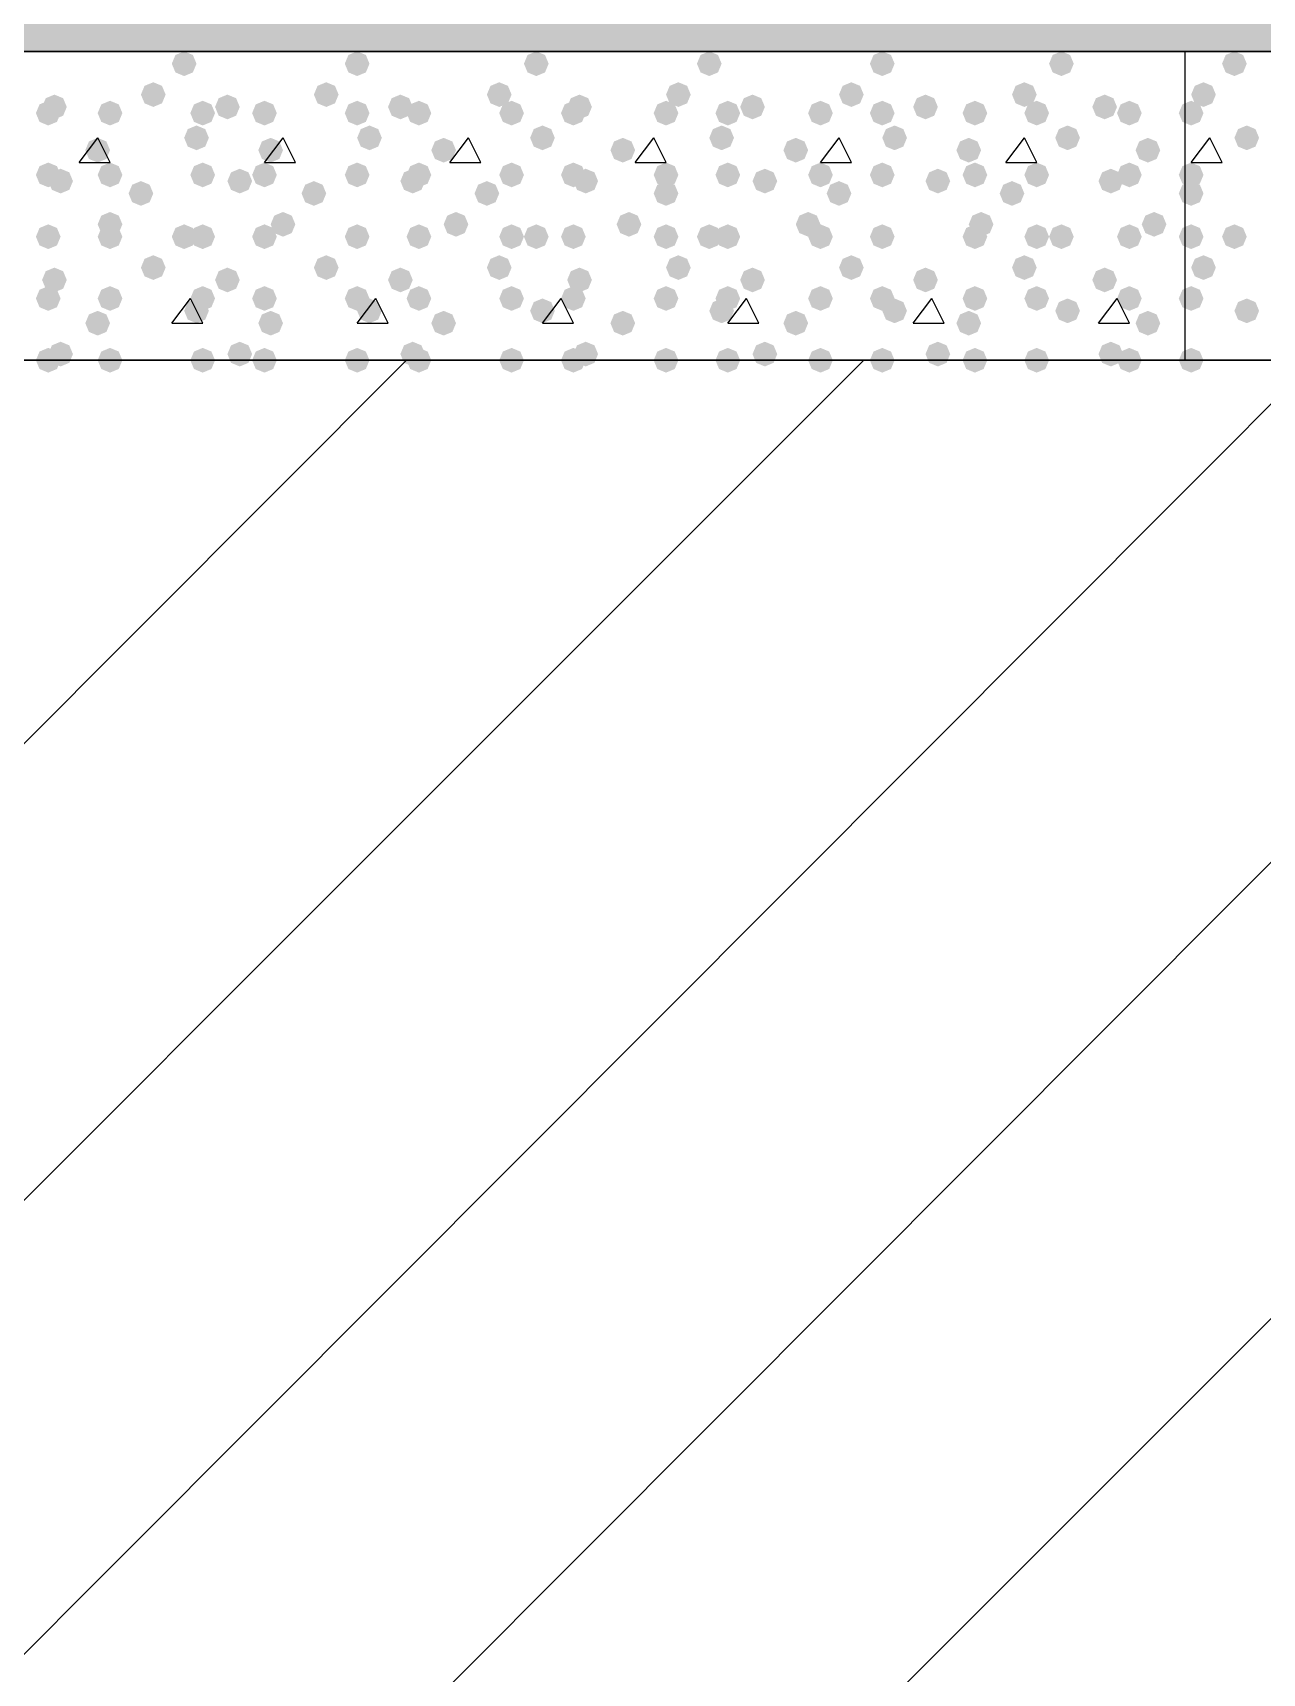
# Model space of a CAD drawing. Header units: millimetres. Extents: x 0 to 420, y 0 to 297.
# Drawn here: x 58.82 to 67.25, y 154.83 to 166.07 of the extents above; entities that cross this region are included whole.
import ezdxf

# ---------------------------------------------------------------- set-up
doc = ezdxf.new("R2010")
doc.units = ezdxf.units.MM
doc.layers.get('0').update_dxf_attribs({"linetype": 'CONTINUOUS'})

msp = doc.modelspace()

# ---------------------------------------------------------------- hatches: boundary and pattern name
at = {"true_color": 0x000008}
h = msp.add_hatch(color=0, dxfattribs=at)
h.paths.add_polyline_path([(378.544667, 177.927), (32.469667, 177.927), (378.544667, 165.946667)], flags=0)
h.paths.add_polyline_path([(32.469667, 177.927), (378.544667, 165.946667), (32.469667, 165.946667)], flags=0)
for points in [[(59.944, 165.862), (59.919129, 165.802204), (59.859333, 165.777333), (59.799538, 165.802204), (59.774667, 165.862), (59.799537, 165.921796), (59.859333, 165.946667), (59.919129, 165.921796)], [(61.129333, 165.862), (61.104462, 165.802204), (61.044667, 165.777333), (60.984871, 165.802204), (60.96, 165.862), (60.984871, 165.921796), (61.044667, 165.946667), (61.104462, 165.921796)], [(62.357, 165.862), (62.332129, 165.802204), (62.272333, 165.777333), (62.212538, 165.802204), (62.187667, 165.862), (62.212537, 165.921796), (62.272333, 165.946667), (62.332129, 165.921796)], [(63.542333, 165.862), (63.517463, 165.802204), (63.457667, 165.777333), (63.397871, 165.802204), (63.373, 165.862), (63.397871, 165.921796), (63.457667, 165.946667), (63.517462, 165.921796)], [(64.727667, 165.862), (64.702796, 165.802204), (64.643, 165.777333), (64.583204, 165.802204), (64.558333, 165.862), (64.583204, 165.921796), (64.643, 165.946667), (64.702796, 165.921796)], [(65.955333, 165.862), (65.930463, 165.802204), (65.870667, 165.777333), (65.810871, 165.802204), (65.786, 165.862), (65.810871, 165.921796), (65.870667, 165.946667), (65.930462, 165.921796)], [(59.732333, 165.650333), (59.707463, 165.590537), (59.647667, 165.565667), (59.587871, 165.590537), (59.563, 165.650333), (59.587871, 165.710129), (59.647667, 165.735), (59.707462, 165.710129)], [(60.917667, 165.650333), (60.892796, 165.590537), (60.833, 165.565667), (60.773204, 165.590537), (60.748333, 165.650333), (60.773204, 165.710129), (60.833, 165.735), (60.892796, 165.710129)], [(62.103, 165.650333), (62.078129, 165.590537), (62.018333, 165.565667), (61.958537, 165.590537), (61.933667, 165.650333), (61.958537, 165.710129), (62.018333, 165.735), (62.078129, 165.710129)], [(63.330667, 165.650333), (63.305796, 165.590537), (63.246, 165.565667), (63.186204, 165.590537), (63.161333, 165.650333), (63.186204, 165.710129), (63.246, 165.735), (63.305796, 165.710129)], [(64.516, 165.650333), (64.491129, 165.590537), (64.431333, 165.565667), (64.371537, 165.590537), (64.346667, 165.650333), (64.371537, 165.710129), (64.431333, 165.735), (64.491129, 165.710129)], [(65.701333, 165.650333), (65.676463, 165.590537), (65.616667, 165.565667), (65.556871, 165.590537), (65.532, 165.650333), (65.556871, 165.710129), (65.616667, 165.735), (65.676462, 165.710129)], [(59.012667, 165.523333), (58.987796, 165.463537), (58.928, 165.438667), (58.868204, 165.463537), (58.843333, 165.523333), (58.868204, 165.583129), (58.928, 165.608), (58.987796, 165.583129)], [(59.055, 165.565667), (59.030129, 165.505871), (58.970333, 165.481), (58.910538, 165.505871), (58.885667, 165.565667), (58.910537, 165.625462), (58.970333, 165.650333), (59.030129, 165.625463)], [(59.436, 165.523333), (59.411129, 165.463537), (59.351333, 165.438667), (59.291537, 165.463537), (59.266667, 165.523333), (59.291537, 165.583129), (59.351333, 165.608), (59.411129, 165.583129)], [(60.071, 165.523333), (60.046129, 165.463537), (59.986333, 165.438667), (59.926537, 165.463537), (59.901667, 165.523333), (59.926537, 165.583129), (59.986333, 165.608), (60.046129, 165.583129)], [(60.240333, 165.565667), (60.215463, 165.505871), (60.155667, 165.481), (60.095871, 165.505871), (60.071, 165.565667), (60.095871, 165.625462), (60.155667, 165.650333), (60.215462, 165.625463)], [(60.494333, 165.523333), (60.469462, 165.463537), (60.409667, 165.438667), (60.349871, 165.463537), (60.325, 165.523333), (60.349871, 165.583129), (60.409667, 165.608), (60.469462, 165.583129)], [(61.129333, 165.523333), (61.104462, 165.463537), (61.044667, 165.438667), (60.984871, 165.463537), (60.96, 165.523333), (60.984871, 165.583129), (61.044667, 165.608), (61.104462, 165.583129)], [(61.425667, 165.565667), (61.400796, 165.505871), (61.341, 165.481), (61.281204, 165.505871), (61.256333, 165.565667), (61.281204, 165.625462), (61.341, 165.650333), (61.400796, 165.625463)], [(61.552667, 165.523333), (61.527796, 165.463537), (61.468, 165.438667), (61.408204, 165.463537), (61.383333, 165.523333), (61.408204, 165.583129), (61.468, 165.608), (61.527796, 165.583129)], [(62.187667, 165.523333), (62.162796, 165.463537), (62.103, 165.438667), (62.043204, 165.463537), (62.018333, 165.523333), (62.043204, 165.583129), (62.103, 165.608), (62.162796, 165.583129)], [(62.611, 165.523333), (62.586129, 165.463537), (62.526333, 165.438667), (62.466537, 165.463537), (62.441667, 165.523333), (62.466537, 165.583129), (62.526333, 165.608), (62.586129, 165.583129)], [(62.653333, 165.565667), (62.628463, 165.505871), (62.568667, 165.481), (62.508871, 165.505871), (62.484, 165.565667), (62.508871, 165.625462), (62.568667, 165.650333), (62.628462, 165.625463)], [(63.246, 165.523333), (63.221129, 165.463537), (63.161333, 165.438667), (63.101537, 165.463537), (63.076667, 165.523333), (63.101537, 165.583129), (63.161333, 165.608), (63.221129, 165.583129)], [(63.669333, 165.523333), (63.644462, 165.463537), (63.584667, 165.438667), (63.524871, 165.463537), (63.5, 165.523333), (63.524871, 165.583129), (63.584667, 165.608), (63.644462, 165.583129)], [(63.838667, 165.565667), (63.813796, 165.505871), (63.754, 165.481), (63.694204, 165.505871), (63.669333, 165.565667), (63.694204, 165.625462), (63.754, 165.650333), (63.813796, 165.625463)], [(64.304333, 165.523333), (64.279462, 165.463537), (64.219667, 165.438667), (64.159871, 165.463537), (64.135, 165.523333), (64.159871, 165.583129), (64.219667, 165.608), (64.279462, 165.583129)], [(64.727667, 165.523333), (64.702796, 165.463537), (64.643, 165.438667), (64.583204, 165.463537), (64.558333, 165.523333), (64.583204, 165.583129), (64.643, 165.608), (64.702796, 165.583129)], [(65.024, 165.565667), (64.999129, 165.505871), (64.939333, 165.481), (64.879538, 165.505871), (64.854667, 165.565667), (64.879537, 165.625462), (64.939333, 165.650333), (64.999129, 165.625463)], [(65.362667, 165.523333), (65.337796, 165.463537), (65.278, 165.438667), (65.218204, 165.463537), (65.193333, 165.523333), (65.218204, 165.583129), (65.278, 165.608), (65.337796, 165.583129)], [(65.786, 165.523333), (65.761129, 165.463537), (65.701333, 165.438667), (65.641537, 165.463537), (65.616667, 165.523333), (65.641537, 165.583129), (65.701333, 165.608), (65.761129, 165.583129)], [(66.251667, 165.565667), (66.226796, 165.505871), (66.167, 165.481), (66.107204, 165.505871), (66.082333, 165.565667), (66.107204, 165.625462), (66.167, 165.650333), (66.226796, 165.625463)], [(66.421, 165.523333), (66.396129, 165.463537), (66.336333, 165.438667), (66.276537, 165.463537), (66.251667, 165.523333), (66.276537, 165.583129), (66.336333, 165.608), (66.396129, 165.583129)], [(59.351333, 165.269333), (59.326462, 165.209537), (59.266667, 165.184667), (59.206871, 165.209537), (59.182, 165.269333), (59.206871, 165.329129), (59.266667, 165.354), (59.326462, 165.329129)], [(60.028667, 165.354), (60.003796, 165.294204), (59.944, 165.269333), (59.884204, 165.294204), (59.859333, 165.354), (59.884204, 165.413796), (59.944, 165.438667), (60.003796, 165.413796)], [(60.536667, 165.269333), (60.511796, 165.209537), (60.452, 165.184667), (60.392204, 165.209537), (60.367333, 165.269333), (60.392204, 165.329129), (60.452, 165.354), (60.511796, 165.329129)], [(61.214, 165.354), (61.189129, 165.294204), (61.129333, 165.269333), (61.069538, 165.294204), (61.044667, 165.354), (61.069537, 165.413796), (61.129333, 165.438667), (61.189129, 165.413796)], [(61.722, 165.269333), (61.697129, 165.209537), (61.637333, 165.184667), (61.577538, 165.209537), (61.552667, 165.269333), (61.577537, 165.329129), (61.637333, 165.354), (61.697129, 165.329129)], [(62.399333, 165.354), (62.374462, 165.294204), (62.314667, 165.269333), (62.254871, 165.294204), (62.23, 165.354), (62.254871, 165.413796), (62.314667, 165.438667), (62.374462, 165.413796)], [(62.949667, 165.269333), (62.924796, 165.209537), (62.865, 165.184667), (62.805204, 165.209537), (62.780333, 165.269333), (62.805204, 165.329129), (62.865, 165.354), (62.924796, 165.329129)], [(63.627, 165.354), (63.602129, 165.294204), (63.542333, 165.269333), (63.482538, 165.294204), (63.457667, 165.354), (63.482537, 165.413796), (63.542333, 165.438667), (63.602129, 165.413796)], [(64.135, 165.269333), (64.110129, 165.209537), (64.050333, 165.184667), (63.990538, 165.209537), (63.965667, 165.269333), (63.990537, 165.329129), (64.050333, 165.354), (64.110129, 165.329129)], [(64.812333, 165.354), (64.787463, 165.294204), (64.727667, 165.269333), (64.667871, 165.294204), (64.643, 165.354), (64.667871, 165.413796), (64.727667, 165.438667), (64.787462, 165.413796)], [(65.320333, 165.269333), (65.295463, 165.209537), (65.235667, 165.184667), (65.175871, 165.209537), (65.151, 165.269333), (65.175871, 165.329129), (65.235667, 165.354), (65.295462, 165.329129)], [(65.997667, 165.354), (65.972796, 165.294204), (65.913, 165.269333), (65.853204, 165.294204), (65.828333, 165.354), (65.853204, 165.413796), (65.913, 165.438667), (65.972796, 165.413796)], [(66.548, 165.269333), (66.523129, 165.209537), (66.463333, 165.184667), (66.403537, 165.209537), (66.378667, 165.269333), (66.403537, 165.329129), (66.463333, 165.354), (66.523129, 165.329129)], [(59.012667, 165.1), (58.987796, 165.040204), (58.928, 165.015333), (58.868204, 165.040204), (58.843333, 165.1), (58.868204, 165.159796), (58.928, 165.184667), (58.987796, 165.159796)], [(59.097333, 165.057667), (59.072463, 164.997871), (59.012667, 164.973), (58.952871, 164.997871), (58.928, 165.057667), (58.952871, 165.117462), (59.012667, 165.142333), (59.072462, 165.117463)], [(59.436, 165.1), (59.411129, 165.040204), (59.351333, 165.015333), (59.291537, 165.040204), (59.266667, 165.1), (59.291537, 165.159796), (59.351333, 165.184667), (59.411129, 165.159796)], [(60.071, 165.1), (60.046129, 165.040204), (59.986333, 165.015333), (59.926537, 165.040204), (59.901667, 165.1), (59.926537, 165.159796), (59.986333, 165.184667), (60.046129, 165.159796)], [(60.325, 165.057667), (60.300129, 164.997871), (60.240333, 164.973), (60.180538, 164.997871), (60.155667, 165.057667), (60.180537, 165.117462), (60.240333, 165.142333), (60.300129, 165.117463)], [(60.494333, 165.1), (60.469462, 165.040204), (60.409667, 165.015333), (60.349871, 165.040204), (60.325, 165.1), (60.349871, 165.159796), (60.409667, 165.184667), (60.469462, 165.159796)], [(61.129333, 165.1), (61.104462, 165.040204), (61.044667, 165.015333), (60.984871, 165.040204), (60.96, 165.1), (60.984871, 165.159796), (61.044667, 165.184667), (61.104462, 165.159796)], [(61.510333, 165.057667), (61.485463, 164.997871), (61.425667, 164.973), (61.365871, 164.997871), (61.341, 165.057667), (61.365871, 165.117462), (61.425667, 165.142333), (61.485462, 165.117463)], [(61.552667, 165.1), (61.527796, 165.040204), (61.468, 165.015333), (61.408204, 165.040204), (61.383333, 165.1), (61.408204, 165.159796), (61.468, 165.184667), (61.527796, 165.159796)], [(62.187667, 165.1), (62.162796, 165.040204), (62.103, 165.015333), (62.043204, 165.040204), (62.018333, 165.1), (62.043204, 165.159796), (62.103, 165.184667), (62.162796, 165.159796)], [(62.611, 165.1), (62.586129, 165.040204), (62.526333, 165.015333), (62.466537, 165.040204), (62.441667, 165.1), (62.466537, 165.159796), (62.526333, 165.184667), (62.586129, 165.159796)], [(62.695667, 165.057667), (62.670796, 164.997871), (62.611, 164.973), (62.551204, 164.997871), (62.526333, 165.057667), (62.551204, 165.117462), (62.611, 165.142333), (62.670796, 165.117463)], [(63.246, 165.1), (63.221129, 165.040204), (63.161333, 165.015333), (63.101537, 165.040204), (63.076667, 165.1), (63.101537, 165.159796), (63.161333, 165.184667), (63.221129, 165.159796)], [(63.669333, 165.1), (63.644462, 165.040204), (63.584667, 165.015333), (63.524871, 165.040204), (63.5, 165.1), (63.524871, 165.159796), (63.584667, 165.184667), (63.644462, 165.159796)], [(63.923333, 165.057667), (63.898463, 164.997871), (63.838667, 164.973), (63.778871, 164.997871), (63.754, 165.057667), (63.778871, 165.117462), (63.838667, 165.142333), (63.898462, 165.117463)], [(64.304333, 165.1), (64.279462, 165.040204), (64.219667, 165.015333), (64.159871, 165.040204), (64.135, 165.1), (64.159871, 165.159796), (64.219667, 165.184667), (64.279462, 165.159796)], [(64.727667, 165.1), (64.702796, 165.040204), (64.643, 165.015333), (64.583204, 165.040204), (64.558333, 165.1), (64.583204, 165.159796), (64.643, 165.184667), (64.702796, 165.159796)], [(65.108667, 165.057667), (65.083796, 164.997871), (65.024, 164.973), (64.964204, 164.997871), (64.939333, 165.057667), (64.964204, 165.117462), (65.024, 165.142333), (65.083796, 165.117463)], [(65.362667, 165.1), (65.337796, 165.040204), (65.278, 165.015333), (65.218204, 165.040204), (65.193333, 165.1), (65.218204, 165.159796), (65.278, 165.184667), (65.337796, 165.159796)], [(65.786, 165.1), (65.761129, 165.040204), (65.701333, 165.015333), (65.641537, 165.040204), (65.616667, 165.1), (65.641537, 165.159796), (65.701333, 165.184667), (65.761129, 165.159796)], [(66.294, 165.057667), (66.269129, 164.997871), (66.209333, 164.973), (66.149538, 164.997871), (66.124667, 165.057667), (66.149537, 165.117462), (66.209333, 165.142333), (66.269129, 165.117463)], [(66.421, 165.1), (66.396129, 165.040204), (66.336333, 165.015333), (66.276537, 165.040204), (66.251667, 165.1), (66.276537, 165.159796), (66.336333, 165.184667), (66.396129, 165.159796)], [(59.647667, 164.973), (59.622796, 164.913204), (59.563, 164.888333), (59.503204, 164.913204), (59.478333, 164.973), (59.503204, 165.032796), (59.563, 165.057667), (59.622796, 165.032796)], [(60.833, 164.973), (60.808129, 164.913204), (60.748333, 164.888333), (60.688537, 164.913204), (60.663667, 164.973), (60.688537, 165.032796), (60.748333, 165.057667), (60.808129, 165.032796)], [(62.018333, 164.973), (61.993463, 164.913204), (61.933667, 164.888333), (61.873871, 164.913204), (61.849, 164.973), (61.873871, 165.032796), (61.933667, 165.057667), (61.993462, 165.032796)], [(63.246, 164.973), (63.221129, 164.913204), (63.161333, 164.888333), (63.101537, 164.913204), (63.076667, 164.973), (63.101537, 165.032796), (63.161333, 165.057667), (63.221129, 165.032796)], [(64.431333, 164.973), (64.406462, 164.913204), (64.346667, 164.888333), (64.286871, 164.913204), (64.262, 164.973), (64.286871, 165.032796), (64.346667, 165.057667), (64.406462, 165.032796)], [(65.616667, 164.973), (65.591796, 164.913204), (65.532, 164.888333), (65.472204, 164.913204), (65.447333, 164.973), (65.472204, 165.032796), (65.532, 165.057667), (65.591796, 165.032796)], [(59.436, 164.761333), (59.411129, 164.701537), (59.351333, 164.676667), (59.291537, 164.701537), (59.266667, 164.761333), (59.291537, 164.821129), (59.351333, 164.846), (59.411129, 164.821129)], [(60.621333, 164.761333), (60.596462, 164.701537), (60.536667, 164.676667), (60.476871, 164.701537), (60.452, 164.761333), (60.476871, 164.821129), (60.536667, 164.846), (60.596462, 164.821129)], [(61.806667, 164.761333), (61.781796, 164.701537), (61.722, 164.676667), (61.662204, 164.701537), (61.637333, 164.761333), (61.662204, 164.821129), (61.722, 164.846), (61.781796, 164.821129)], [(62.992, 164.761333), (62.967129, 164.701537), (62.907333, 164.676667), (62.847538, 164.701537), (62.822667, 164.761333), (62.847537, 164.821129), (62.907333, 164.846), (62.967129, 164.821129)], [(64.219667, 164.761333), (64.194796, 164.701537), (64.135, 164.676667), (64.075204, 164.701537), (64.050333, 164.761333), (64.075204, 164.821129), (64.135, 164.846), (64.194796, 164.821129)], [(65.405, 164.761333), (65.380129, 164.701537), (65.320333, 164.676667), (65.260538, 164.701537), (65.235667, 164.761333), (65.260537, 164.821129), (65.320333, 164.846), (65.380129, 164.821129)], [(66.590333, 164.761333), (66.565463, 164.701537), (66.505667, 164.676667), (66.445871, 164.701537), (66.421, 164.761333), (66.445871, 164.821129), (66.505667, 164.846), (66.565462, 164.821129)], [(59.012667, 164.676667), (58.987796, 164.616871), (58.928, 164.592), (58.868204, 164.616871), (58.843333, 164.676667), (58.868204, 164.736462), (58.928, 164.761333), (58.987796, 164.736463)], [(59.436, 164.676667), (59.411129, 164.616871), (59.351333, 164.592), (59.291537, 164.616871), (59.266667, 164.676667), (59.291537, 164.736462), (59.351333, 164.761333), (59.411129, 164.736463)], [(59.944, 164.676667), (59.919129, 164.616871), (59.859333, 164.592), (59.799538, 164.616871), (59.774667, 164.676667), (59.799537, 164.736462), (59.859333, 164.761333), (59.919129, 164.736463)], [(60.071, 164.676667), (60.046129, 164.616871), (59.986333, 164.592), (59.926537, 164.616871), (59.901667, 164.676667), (59.926537, 164.736462), (59.986333, 164.761333), (60.046129, 164.736463)], [(60.494333, 164.676667), (60.469462, 164.616871), (60.409667, 164.592), (60.349871, 164.616871), (60.325, 164.676667), (60.349871, 164.736462), (60.409667, 164.761333), (60.469462, 164.736463)], [(61.129333, 164.676667), (61.104462, 164.616871), (61.044667, 164.592), (60.984871, 164.616871), (60.96, 164.676667), (60.984871, 164.736462), (61.044667, 164.761333), (61.104462, 164.736463)], [(61.129333, 164.676667), (61.104462, 164.616871), (61.044667, 164.592), (60.984871, 164.616871), (60.96, 164.676667), (60.984871, 164.736462), (61.044667, 164.761333), (61.104462, 164.736463)], [(61.552667, 164.676667), (61.527796, 164.616871), (61.468, 164.592), (61.408204, 164.616871), (61.383333, 164.676667), (61.408204, 164.736462), (61.468, 164.761333), (61.527796, 164.736463)], [(62.187667, 164.676667), (62.162796, 164.616871), (62.103, 164.592), (62.043204, 164.616871), (62.018333, 164.676667), (62.043204, 164.736462), (62.103, 164.761333), (62.162796, 164.736463)], [(62.357, 164.676667), (62.332129, 164.616871), (62.272333, 164.592), (62.212538, 164.616871), (62.187667, 164.676667), (62.212537, 164.736462), (62.272333, 164.761333), (62.332129, 164.736463)], [(62.611, 164.676667), (62.586129, 164.616871), (62.526333, 164.592), (62.466537, 164.616871), (62.441667, 164.676667), (62.466537, 164.736462), (62.526333, 164.761333), (62.586129, 164.736463)], [(63.246, 164.676667), (63.221129, 164.616871), (63.161333, 164.592), (63.101537, 164.616871), (63.076667, 164.676667), (63.101537, 164.736462), (63.161333, 164.761333), (63.221129, 164.736463)], [(63.542333, 164.676667), (63.517463, 164.616871), (63.457667, 164.592), (63.397871, 164.616871), (63.373, 164.676667), (63.397871, 164.736462), (63.457667, 164.761333), (63.517462, 164.736463)], [(63.669333, 164.676667), (63.644462, 164.616871), (63.584667, 164.592), (63.524871, 164.616871), (63.5, 164.676667), (63.524871, 164.736462), (63.584667, 164.761333), (63.644462, 164.736463)], [(64.304333, 164.676667), (64.279462, 164.616871), (64.219667, 164.592), (64.159871, 164.616871), (64.135, 164.676667), (64.159871, 164.736462), (64.219667, 164.761333), (64.279462, 164.736463)], [(64.727667, 164.676667), (64.702796, 164.616871), (64.643, 164.592), (64.583204, 164.616871), (64.558333, 164.676667), (64.583204, 164.736462), (64.643, 164.761333), (64.702796, 164.736463)], [(64.727667, 164.676667), (64.702796, 164.616871), (64.643, 164.592), (64.583204, 164.616871), (64.558333, 164.676667), (64.583204, 164.736462), (64.643, 164.761333), (64.702796, 164.736463)], [(65.362667, 164.676667), (65.337796, 164.616871), (65.278, 164.592), (65.218204, 164.616871), (65.193333, 164.676667), (65.218204, 164.736462), (65.278, 164.761333), (65.337796, 164.736463)], [(65.786, 164.676667), (65.761129, 164.616871), (65.701333, 164.592), (65.641537, 164.616871), (65.616667, 164.676667), (65.641537, 164.736462), (65.701333, 164.761333), (65.761129, 164.736463)], [(65.955333, 164.676667), (65.930463, 164.616871), (65.870667, 164.592), (65.810871, 164.616871), (65.786, 164.676667), (65.810871, 164.736462), (65.870667, 164.761333), (65.930462, 164.736463)], [(66.421, 164.676667), (66.396129, 164.616871), (66.336333, 164.592), (66.276537, 164.616871), (66.251667, 164.676667), (66.276537, 164.736462), (66.336333, 164.761333), (66.396129, 164.736463)], [(59.732333, 164.465), (59.707463, 164.405204), (59.647667, 164.380333), (59.587871, 164.405204), (59.563, 164.465), (59.587871, 164.524796), (59.647667, 164.549667), (59.707462, 164.524796)], [(60.917667, 164.465), (60.892796, 164.405204), (60.833, 164.380333), (60.773204, 164.405204), (60.748333, 164.465), (60.773204, 164.524796), (60.833, 164.549667), (60.892796, 164.524796)], [(62.103, 164.465), (62.078129, 164.405204), (62.018333, 164.380333), (61.958537, 164.405204), (61.933667, 164.465), (61.958537, 164.524796), (62.018333, 164.549667), (62.078129, 164.524796)], [(63.330667, 164.465), (63.305796, 164.405204), (63.246, 164.380333), (63.186204, 164.405204), (63.161333, 164.465), (63.186204, 164.524796), (63.246, 164.549667), (63.305796, 164.524796)], [(64.516, 164.465), (64.491129, 164.405204), (64.431333, 164.380333), (64.371537, 164.405204), (64.346667, 164.465), (64.371537, 164.524796), (64.431333, 164.549667), (64.491129, 164.524796)], [(65.701333, 164.465), (65.676463, 164.405204), (65.616667, 164.380333), (65.556871, 164.405204), (65.532, 164.465), (65.556871, 164.524796), (65.616667, 164.549667), (65.676462, 164.524796)], [(59.055, 164.380333), (59.030129, 164.320537), (58.970333, 164.295667), (58.910538, 164.320537), (58.885667, 164.380333), (58.910537, 164.440129), (58.970333, 164.465), (59.030129, 164.440129)], [(60.240333, 164.380333), (60.215463, 164.320537), (60.155667, 164.295667), (60.095871, 164.320537), (60.071, 164.380333), (60.095871, 164.440129), (60.155667, 164.465), (60.215462, 164.440129)], [(61.425667, 164.380333), (61.400796, 164.320537), (61.341, 164.295667), (61.281204, 164.320537), (61.256333, 164.380333), (61.281204, 164.440129), (61.341, 164.465), (61.400796, 164.440129)], [(62.653333, 164.380333), (62.628463, 164.320537), (62.568667, 164.295667), (62.508871, 164.320537), (62.484, 164.380333), (62.508871, 164.440129), (62.568667, 164.465), (62.628462, 164.440129)], [(63.838667, 164.380333), (63.813796, 164.320537), (63.754, 164.295667), (63.694204, 164.320537), (63.669333, 164.380333), (63.694204, 164.440129), (63.754, 164.465), (63.813796, 164.440129)], [(65.024, 164.380333), (64.999129, 164.320537), (64.939333, 164.295667), (64.879538, 164.320537), (64.854667, 164.380333), (64.879537, 164.440129), (64.939333, 164.465), (64.999129, 164.440129)], [(66.251667, 164.380333), (66.226796, 164.320537), (66.167, 164.295667), (66.107204, 164.320537), (66.082333, 164.380333), (66.107204, 164.440129), (66.167, 164.465), (66.226796, 164.440129)], [(59.012667, 164.253333), (58.987796, 164.193537), (58.928, 164.168667), (58.868204, 164.193537), (58.843333, 164.253333), (58.868204, 164.313129), (58.928, 164.338), (58.987796, 164.313129)], [(59.436, 164.253333), (59.411129, 164.193537), (59.351333, 164.168667), (59.291537, 164.193537), (59.266667, 164.253333), (59.291537, 164.313129), (59.351333, 164.338), (59.411129, 164.313129)], [(60.071, 164.253333), (60.046129, 164.193537), (59.986333, 164.168667), (59.926537, 164.193537), (59.901667, 164.253333), (59.926537, 164.313129), (59.986333, 164.338), (60.046129, 164.313129)], [(60.494333, 164.253333), (60.469462, 164.193537), (60.409667, 164.168667), (60.349871, 164.193537), (60.325, 164.253333), (60.349871, 164.313129), (60.409667, 164.338), (60.469462, 164.313129)], [(61.129333, 164.253333), (61.104462, 164.193537), (61.044667, 164.168667), (60.984871, 164.193537), (60.96, 164.253333), (60.984871, 164.313129), (61.044667, 164.338), (61.104462, 164.313129)], [(61.552667, 164.253333), (61.527796, 164.193537), (61.468, 164.168667), (61.408204, 164.193537), (61.383333, 164.253333), (61.408204, 164.313129), (61.468, 164.338), (61.527796, 164.313129)], [(62.187667, 164.253333), (62.162796, 164.193537), (62.103, 164.168667), (62.043204, 164.193537), (62.018333, 164.253333), (62.043204, 164.313129), (62.103, 164.338), (62.162796, 164.313129)], [(62.611, 164.253333), (62.586129, 164.193537), (62.526333, 164.168667), (62.466537, 164.193537), (62.441667, 164.253333), (62.466537, 164.313129), (62.526333, 164.338), (62.586129, 164.313129)], [(63.246, 164.253333), (63.221129, 164.193537), (63.161333, 164.168667), (63.101537, 164.193537), (63.076667, 164.253333), (63.101537, 164.313129), (63.161333, 164.338), (63.221129, 164.313129)], [(63.669333, 164.253333), (63.644462, 164.193537), (63.584667, 164.168667), (63.524871, 164.193537), (63.5, 164.253333), (63.524871, 164.313129), (63.584667, 164.338), (63.644462, 164.313129)], [(64.304333, 164.253333), (64.279462, 164.193537), (64.219667, 164.168667), (64.159871, 164.193537), (64.135, 164.253333), (64.159871, 164.313129), (64.219667, 164.338), (64.279462, 164.313129)], [(64.727667, 164.253333), (64.702796, 164.193537), (64.643, 164.168667), (64.583204, 164.193537), (64.558333, 164.253333), (64.583204, 164.313129), (64.643, 164.338), (64.702796, 164.313129)], [(65.362667, 164.253333), (65.337796, 164.193537), (65.278, 164.168667), (65.218204, 164.193537), (65.193333, 164.253333), (65.218204, 164.313129), (65.278, 164.338), (65.337796, 164.313129)], [(65.786, 164.253333), (65.761129, 164.193537), (65.701333, 164.168667), (65.641537, 164.193537), (65.616667, 164.253333), (65.641537, 164.313129), (65.701333, 164.338), (65.761129, 164.313129)], [(66.421, 164.253333), (66.396129, 164.193537), (66.336333, 164.168667), (66.276537, 164.193537), (66.251667, 164.253333), (66.276537, 164.313129), (66.336333, 164.338), (66.396129, 164.313129)], [(60.028667, 164.168667), (60.003796, 164.108871), (59.944, 164.084), (59.884204, 164.108871), (59.859333, 164.168667), (59.884204, 164.228462), (59.944, 164.253333), (60.003796, 164.228463)], [(61.214, 164.168667), (61.189129, 164.108871), (61.129333, 164.084), (61.069538, 164.108871), (61.044667, 164.168667), (61.069537, 164.228462), (61.129333, 164.253333), (61.189129, 164.228463)], [(62.399333, 164.168667), (62.374462, 164.108871), (62.314667, 164.084), (62.254871, 164.108871), (62.23, 164.168667), (62.254871, 164.228462), (62.314667, 164.253333), (62.374462, 164.228463)], [(63.627, 164.168667), (63.602129, 164.108871), (63.542333, 164.084), (63.482538, 164.108871), (63.457667, 164.168667), (63.482537, 164.228462), (63.542333, 164.253333), (63.602129, 164.228463)], [(64.812333, 164.168667), (64.787463, 164.108871), (64.727667, 164.084), (64.667871, 164.108871), (64.643, 164.168667), (64.667871, 164.228462), (64.727667, 164.253333), (64.787462, 164.228463)], [(65.997667, 164.168667), (65.972796, 164.108871), (65.913, 164.084), (65.853204, 164.108871), (65.828333, 164.168667), (65.853204, 164.228462), (65.913, 164.253333), (65.972796, 164.228463)], [(59.351333, 164.084), (59.326462, 164.024204), (59.266667, 163.999333), (59.206871, 164.024204), (59.182, 164.084), (59.206871, 164.143796), (59.266667, 164.168667), (59.326462, 164.143796)], [(60.536667, 164.084), (60.511796, 164.024204), (60.452, 163.999333), (60.392204, 164.024204), (60.367333, 164.084), (60.392204, 164.143796), (60.452, 164.168667), (60.511796, 164.143796)], [(61.722, 164.084), (61.697129, 164.024204), (61.637333, 163.999333), (61.577538, 164.024204), (61.552667, 164.084), (61.577537, 164.143796), (61.637333, 164.168667), (61.697129, 164.143796)], [(62.949667, 164.084), (62.924796, 164.024204), (62.865, 163.999333), (62.805204, 164.024204), (62.780333, 164.084), (62.805204, 164.143796), (62.865, 164.168667), (62.924796, 164.143796)], [(64.135, 164.084), (64.110129, 164.024204), (64.050333, 163.999333), (63.990538, 164.024204), (63.965667, 164.084), (63.990537, 164.143796), (64.050333, 164.168667), (64.110129, 164.143796)], [(65.320333, 164.084), (65.295463, 164.024204), (65.235667, 163.999333), (65.175871, 164.024204), (65.151, 164.084), (65.175871, 164.143796), (65.235667, 164.168667), (65.295462, 164.143796)], [(66.548, 164.084), (66.523129, 164.024204), (66.463333, 163.999333), (66.403537, 164.024204), (66.378667, 164.084), (66.403537, 164.143796), (66.463333, 164.168667), (66.523129, 164.143796)], [(59.012667, 163.83), (58.987796, 163.770204), (58.928, 163.745333), (58.868204, 163.770204), (58.843333, 163.83), (58.868204, 163.889796), (58.928, 163.914667), (58.987796, 163.889796)], [(59.097333, 163.872333), (59.072463, 163.812537), (59.012667, 163.787667), (58.952871, 163.812537), (58.928, 163.872333), (58.952871, 163.932129), (59.012667, 163.957), (59.072462, 163.932129)], [(59.436, 163.83), (59.411129, 163.770204), (59.351333, 163.745333), (59.291537, 163.770204), (59.266667, 163.83), (59.291537, 163.889796), (59.351333, 163.914667), (59.411129, 163.889796)], [(60.071, 163.83), (60.046129, 163.770204), (59.986333, 163.745333), (59.926537, 163.770204), (59.901667, 163.83), (59.926537, 163.889796), (59.986333, 163.914667), (60.046129, 163.889796)], [(60.325, 163.872333), (60.300129, 163.812537), (60.240333, 163.787667), (60.180538, 163.812537), (60.155667, 163.872333), (60.180537, 163.932129), (60.240333, 163.957), (60.300129, 163.932129)], [(60.494333, 163.83), (60.469462, 163.770204), (60.409667, 163.745333), (60.349871, 163.770204), (60.325, 163.83), (60.349871, 163.889796), (60.409667, 163.914667), (60.469462, 163.889796)], [(61.129333, 163.83), (61.104462, 163.770204), (61.044667, 163.745333), (60.984871, 163.770204), (60.96, 163.83), (60.984871, 163.889796), (61.044667, 163.914667), (61.104462, 163.889796)], [(61.510333, 163.872333), (61.485463, 163.812537), (61.425667, 163.787667), (61.365871, 163.812537), (61.341, 163.872333), (61.365871, 163.932129), (61.425667, 163.957), (61.485462, 163.932129)], [(61.552667, 163.83), (61.527796, 163.770204), (61.468, 163.745333), (61.408204, 163.770204), (61.383333, 163.83), (61.408204, 163.889796), (61.468, 163.914667), (61.527796, 163.889796)], [(62.187667, 163.83), (62.162796, 163.770204), (62.103, 163.745333), (62.043204, 163.770204), (62.018333, 163.83), (62.043204, 163.889796), (62.103, 163.914667), (62.162796, 163.889796)], [(62.611, 163.83), (62.586129, 163.770204), (62.526333, 163.745333), (62.466537, 163.770204), (62.441667, 163.83), (62.466537, 163.889796), (62.526333, 163.914667), (62.586129, 163.889796)], [(62.695667, 163.872333), (62.670796, 163.812537), (62.611, 163.787667), (62.551204, 163.812537), (62.526333, 163.872333), (62.551204, 163.932129), (62.611, 163.957), (62.670796, 163.932129)], [(63.246, 163.83), (63.221129, 163.770204), (63.161333, 163.745333), (63.101537, 163.770204), (63.076667, 163.83), (63.101537, 163.889796), (63.161333, 163.914667), (63.221129, 163.889796)], [(63.669333, 163.83), (63.644462, 163.770204), (63.584667, 163.745333), (63.524871, 163.770204), (63.5, 163.83), (63.524871, 163.889796), (63.584667, 163.914667), (63.644462, 163.889796)], [(63.923333, 163.872333), (63.898463, 163.812537), (63.838667, 163.787667), (63.778871, 163.812537), (63.754, 163.872333), (63.778871, 163.932129), (63.838667, 163.957), (63.898462, 163.932129)], [(64.304333, 163.83), (64.279462, 163.770204), (64.219667, 163.745333), (64.159871, 163.770204), (64.135, 163.83), (64.159871, 163.889796), (64.219667, 163.914667), (64.279462, 163.889796)], [(64.727667, 163.83), (64.702796, 163.770204), (64.643, 163.745333), (64.583204, 163.770204), (64.558333, 163.83), (64.583204, 163.889796), (64.643, 163.914667), (64.702796, 163.889796)], [(65.108667, 163.872333), (65.083796, 163.812537), (65.024, 163.787667), (64.964204, 163.812537), (64.939333, 163.872333), (64.964204, 163.932129), (65.024, 163.957), (65.083796, 163.932129)], [(65.362667, 163.83), (65.337796, 163.770204), (65.278, 163.745333), (65.218204, 163.770204), (65.193333, 163.83), (65.218204, 163.889796), (65.278, 163.914667), (65.337796, 163.889796)], [(65.786, 163.83), (65.761129, 163.770204), (65.701333, 163.745333), (65.641537, 163.770204), (65.616667, 163.83), (65.641537, 163.889796), (65.701333, 163.914667), (65.761129, 163.889796)], [(66.294, 163.872333), (66.269129, 163.812537), (66.209333, 163.787667), (66.149538, 163.812537), (66.124667, 163.872333), (66.149537, 163.932129), (66.209333, 163.957), (66.269129, 163.932129)], [(66.421, 163.83), (66.396129, 163.770204), (66.336333, 163.745333), (66.276537, 163.770204), (66.251667, 163.83), (66.276537, 163.889796), (66.336333, 163.914667), (66.396129, 163.889796)]]:
    msp.add_hatch(color=0, dxfattribs=at).paths.add_polyline_path(points, flags=0)
at = {"true_color": 0x000007}
for points in [[(67.140667, 165.862), (67.115796, 165.802204), (67.056, 165.777333), (66.996204, 165.802204), (66.971333, 165.862), (66.996204, 165.921796), (67.056, 165.946667), (67.115796, 165.921796)], [(66.929, 165.650333), (66.904129, 165.590537), (66.844333, 165.565667), (66.784538, 165.590537), (66.759667, 165.650333), (66.784537, 165.710129), (66.844333, 165.735), (66.904129, 165.710129)], [(66.844333, 165.523333), (66.819462, 165.463537), (66.759667, 165.438667), (66.699871, 165.463537), (66.675, 165.523333), (66.699871, 165.583129), (66.759667, 165.608), (66.819462, 165.583129)], [(67.225333, 165.354), (67.200463, 165.294204), (67.140667, 165.269333), (67.080871, 165.294204), (67.056, 165.354), (67.080871, 165.413796), (67.140667, 165.438667), (67.200462, 165.413796)], [(66.844333, 165.1), (66.819462, 165.040204), (66.759667, 165.015333), (66.699871, 165.040204), (66.675, 165.1), (66.699871, 165.159796), (66.759667, 165.184667), (66.819462, 165.159796)], [(66.844333, 164.973), (66.819462, 164.913204), (66.759667, 164.888333), (66.699871, 164.913204), (66.675, 164.973), (66.699871, 165.032796), (66.759667, 165.057667), (66.819462, 165.032796)], [(66.844333, 164.676667), (66.819462, 164.616871), (66.759667, 164.592), (66.699871, 164.616871), (66.675, 164.676667), (66.699871, 164.736462), (66.759667, 164.761333), (66.819462, 164.736463)], [(67.140667, 164.676667), (67.115796, 164.616871), (67.056, 164.592), (66.996204, 164.616871), (66.971333, 164.676667), (66.996204, 164.736462), (67.056, 164.761333), (67.115796, 164.736463)], [(66.929, 164.465), (66.904129, 164.405204), (66.844333, 164.380333), (66.784538, 164.405204), (66.759667, 164.465), (66.784537, 164.524796), (66.844333, 164.549667), (66.904129, 164.524796)], [(66.844333, 164.253333), (66.819462, 164.193537), (66.759667, 164.168667), (66.699871, 164.193537), (66.675, 164.253333), (66.699871, 164.313129), (66.759667, 164.338), (66.819462, 164.313129)], [(67.225333, 164.168667), (67.200463, 164.108871), (67.140667, 164.084), (67.080871, 164.108871), (67.056, 164.168667), (67.080871, 164.228462), (67.140667, 164.253333), (67.200462, 164.228463)], [(66.844333, 163.83), (66.819462, 163.770204), (66.759667, 163.745333), (66.699871, 163.770204), (66.675, 163.83), (66.699871, 163.889796), (66.759667, 163.914667), (66.819462, 163.889796)]]:
    msp.add_hatch(color=0, dxfattribs=at).paths.add_polyline_path(points, flags=0)

# ---------------------------------------------------------------- linework, layer by layer
at = {"color": 0, "true_color": 0x000008}
msp.add_lwpolyline([(32.469667, 177.927), (378.544667, 165.946667), (32.469667, 165.946667)], close=True, dxfattribs=at)
at = {"color": 0, "true_color": 0x000007}
for points in [[(31.369, 142.621), (31.369, 165.946667), (379.603, 165.946667), (379.603, 142.621), (217.17, 142.621), (217.17, 121.454333), (193.844333, 121.454333), (193.844333, 142.621)], [(31.369, 142.621), (31.369, 165.946667), (379.603, 165.946667), (379.603, 142.621), (217.17, 142.621), (217.17, 121.454333), (193.844333, 121.454333), (193.844333, 142.621)], [(66.717333, 165.946667), (66.717333, 163.83), (68.834, 163.83), (68.834, 165.946667)]]:
    msp.add_lwpolyline(points, close=True, dxfattribs=at)
for points in [[(66.717333, 165.946667), (47.625, 165.946667)], [(66.759667, 165.184667), (66.886667, 165.354)], [(66.971333, 165.184667), (66.886667, 165.354)], [(66.759667, 165.184667), (66.971333, 165.184667)], [(47.625, 163.83), (66.717333, 163.83)]]:
    msp.add_lwpolyline(points, dxfattribs=at)
at = {"color": 0, "true_color": 0x000008}
for points in [[(59.139667, 165.184667), (59.266667, 165.354)], [(59.351333, 165.184667), (59.266667, 165.354)], [(60.409667, 165.184667), (60.536667, 165.354)], [(60.621333, 165.184667), (60.536667, 165.354)], [(61.679667, 165.184667), (61.806667, 165.354)], [(61.891333, 165.184667), (61.806667, 165.354)], [(62.949667, 165.184667), (63.076667, 165.354)], [(63.161333, 165.184667), (63.076667, 165.354)], [(64.219667, 165.184667), (64.346667, 165.354)], [(64.431333, 165.184667), (64.346667, 165.354)], [(65.489667, 165.184667), (65.616667, 165.354)], [(65.701333, 165.184667), (65.616667, 165.354)], [(59.139667, 165.184667), (59.351333, 165.184667)], [(60.409667, 165.184667), (60.621333, 165.184667)], [(61.679667, 165.184667), (61.891333, 165.184667)], [(62.949667, 165.184667), (63.161333, 165.184667)], [(64.219667, 165.184667), (64.431333, 165.184667)], [(65.489667, 165.184667), (65.701333, 165.184667)], [(59.774667, 164.084), (59.901667, 164.253333)], [(59.986333, 164.084), (59.901667, 164.253333)], [(61.044667, 164.084), (61.171667, 164.253333)], [(61.256333, 164.084), (61.171667, 164.253333)], [(62.314667, 164.084), (62.441667, 164.253333)], [(62.526333, 164.084), (62.441667, 164.253333)], [(63.584667, 164.084), (63.711667, 164.253333)], [(63.796333, 164.084), (63.711667, 164.253333)], [(64.854667, 164.084), (64.981667, 164.253333)], [(65.066333, 164.084), (64.981667, 164.253333)], [(66.124667, 164.084), (66.251667, 164.253333)], [(66.336333, 164.084), (66.251667, 164.253333)], [(59.774667, 164.084), (59.986333, 164.084)], [(61.044667, 164.084), (61.256333, 164.084)], [(62.314667, 164.084), (62.526333, 164.084)], [(63.584667, 164.084), (63.796333, 164.084)], [(64.854667, 164.084), (65.066333, 164.084)], [(66.124667, 164.084), (66.336333, 164.084)]]:
    msp.add_lwpolyline(points, dxfattribs=at)
at = {"color": 0, "true_color": 0x0000fd}
msp.add_lwpolyline([(215.053333, 144.737667), (377.486333, 144.737667), (377.486333, 163.83), (33.528, 163.83), (33.528, 144.737667), (195.961, 144.737667), (195.961, 123.571), (215.053333, 123.571)], close=True, dxfattribs=at)
at = {"color": 0, "true_color": 0x000003}
for points in [[(42.333335, 144.737666), (61.383335, 163.829999)], [(45.423668, 144.737666), (64.516001, 163.829999)], [(48.556335, 144.737666), (67.606335, 163.829999)], [(51.689001, 144.737666), (70.739001, 163.829999)], [(54.779335, 144.737666), (73.871668, 163.829999)]]:
    msp.add_lwpolyline(points, dxfattribs=at)

doc.saveas('drawing.dxf')
